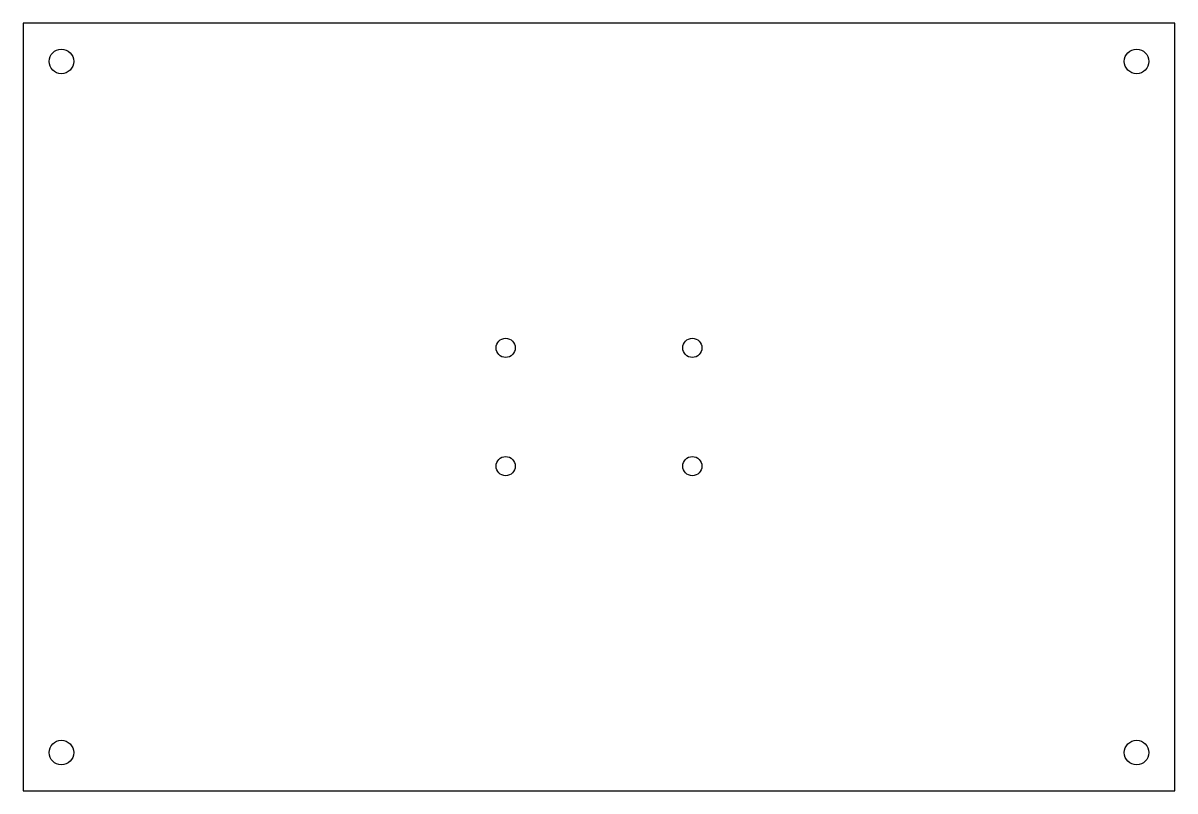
# Model space of a CAD drawing. Header units: metres. Extents: x 0 to 150, y 0 to 100.
import ezdxf

# ---------------------------------------------------------------- set-up
doc = ezdxf.new("R2010")
doc.units = ezdxf.units.M

msp = doc.modelspace()

# ---------------------------------------------------------------- linework, layer by layer
msp.add_lwpolyline([(0, 0), (150, 0), (150, 100), (0, 100), (0, 0)], close=True)
for centre, radius in [((5, 95), 1.6), ((145, 95), 1.6), ((62.85, 57.7), 1.25), ((87.15, 57.7), 1.25), ((62.85, 42.3), 1.25), ((87.15, 42.3), 1.25), ((5, 5), 1.6), ((145, 5), 1.6)]:
    msp.add_circle(centre, radius)

doc.saveas('drawing.dxf')
